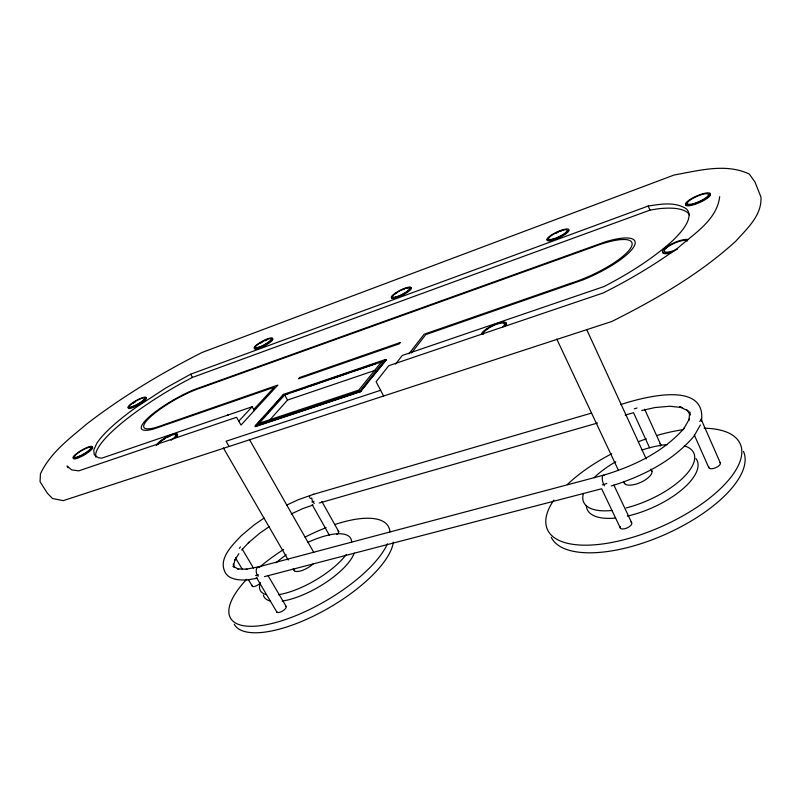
<?xml version="1.0" encoding="UTF-8"?>
<svg xmlns="http://www.w3.org/2000/svg" width="801" height="801" viewBox="0 0 801 801"><rect width="100%" height="100%" fill="white"/><g stroke="black" fill="none" stroke-linecap="round" stroke-linejoin="round"><path stroke-width="1.2" d="M701.456 421.416C706.993 379.153 640.62 398.067 620.465 404.635M719.678 196.676C717.035 219.874 694.207 233.502 678.217 247.719C654.517 264.921 629.306 279.929 603.103 292.996L388.765 365.697L376.1 381.707L383.619 396.014M233.572 565.356L235.094 559.358L234.573 560.39L238.888 553.651M255.439 425.531L255.479 426.563L360.34 391.759L386.272 360.019L385.271 359.569L283.564 394.392L255.439 425.531L255.479 426.563L255.439 425.531L360.27 390.698L385.271 359.569L386.272 360.019L378.643 362.633M283.564 394.392L283.914 395.033L283.324 395.243L284.225 394.693L283.564 394.392L274.222 405.316M309.376 497.371L309.737 496.31M700.364 424.971L694.006 436.185C672.7 461.166 642.192 476.545 611.203 485.977M411.584 352.931L425.742 334.628L582.838 279.939A52.816 13.507 -25 0 0 633.831 246.778A52.816 13.507 -25 0 0 605.306 241.852L194.042 389.686A43.895 9.462 -29.4 0 0 147.244 418.693A43.895 9.462 -29.4 0 0 153.462 429.066L274.353 387.193L253.637 409.591M408.971 353.762L424.13 334.237L570.412 283.394A49.522 12.666 -25 0 0 630.757 247.93A49.522 12.666 -25 0 0 592.299 247.279L201.732 387.564A41.161 8.871 -29.4 0 0 149.136 418.082A41.161 8.871 -29.4 0 0 163.614 424.81L277.837 385.101L240.981 425.051L236.555 417.281L78.748 470.858L71.629 469.877L67.064 466.012L68.135 467.734M395.524 364.105L402.292 355.474L603.884 286.598C627.413 274.493 650.032 260.335 670.107 243.013A129.532 32.741 -25.2 0 0 686.427 208.901C675.173 201.472 660.765 204.105 648.209 206.027L190.628 374.207L166.047 387.854L135.539 407.749A108.966 23.429 -29.3 0 0 96.601 443.674L93.767 450.072L94.288 454.838L98.273 457.721L101.877 458.122L252.165 406.768L254.317 410.593M367.669 382.628L360.34 391.759L360.27 390.698L361.311 391.168L255.209 426.392L265.131 415.399M372.355 376.79L373.917 374.848M375.479 372.896L385.892 359.909M306.683 387.253L292.185 391.969M269.547 420.265L287.539 400.069L374.948 370.422M268.435 411.734L271.749 408.069M261.607 419.774L264.911 416.109M267.384 413.366L272.35 407.869M284.705 394.943L259.214 423.248L358.778 390.107L381.586 361.812L284.705 394.943L287.539 400.069M238.768 421.166L252.165 406.768M241.712 550.017L248.881 542.317L248.35 542.808L259.914 533.076L269.506 526.447M264.1 518.077L254.087 524.955L241.481 535.529C232.921 544.71 217.722 558.487 225.271 572.565C229.006 579.574 239.058 580.194 245.997 579.984M689.581 214.928A129.382 33.121 -25.2 0 0 657.821 208.831L649.961 210.132L192.48 377.421L184.37 381.656A108.856 23.71 -29.3 0 0 95.95 457.241M286.478 505.191L298.493 499.614L313.762 494.257M291.234 513.942L302.528 508.715L313.041 505.03M285.356 394.302L288.771 393.141M308.135 386.513L360.32 368.66M362.643 367.859L375.429 363.484M285.056 394.643L288.47 393.481M308.996 386.452L317.116 383.679M332.195 378.523L347.274 373.366M355.394 370.583L361.201 368.6M362.362 368.2L375.158 363.824M226.813 415.439L228.425 414.878M380.615 390.297L226.052 441.241L229.076 446.487M313.061 494.457L591.639 413.056M319.319 503.018L597.566 423.018M625.15 415.088L633.541 412.675L649.561 447.749M264.47 576.61L601.631 488.76L620.465 528.28M641.691 410.553L654.858 407.559L669.856 406.237L682.122 407.569L679.608 406.838L688.199 410.833M310.087 498.402L311.769 498.032A5.016 2.814 74 0 0 314.272 503.449M247.098 580.004L257.361 578.172M234.012 567.038L232.951 566.297L238.758 569.251L237.577 568.85L247.038 569.251L245.937 569.221L258.593 566.878L603.604 475.173C633.701 466.172 663.649 451.944 684.515 427.814L683.774 428.815L689.431 418.823L688.98 420.165L689.701 411.844L690.062 414.738M686.847 409.762L690.192 414.958M235.444 557.766L242.353 569.401M248.64 579.984L252.405 586.332M256.3 577.291L276.946 612.214M242.252 549.116L253.496 568.149M268.015 575.569L286.067 606.307M223.359 447.929L288.24 560.019M293.236 568.64L294.478 570.803M190.628 374.207L192.48 377.421M249.371 439.409L313.792 552.43M312.19 504.7L329.331 535.168M321.862 501.496L338.763 531.704M360.27 390.698L360.64 391.389M385.271 359.569L385.621 360.24M613.856 485.036L631.599 522.552M556.765 339.013L618.322 470.107M623.629 481.411L624.69 483.664M586.913 330.032L646.237 458.973M650.923 469.146L651.964 471.409M644.635 409.201L660.755 444.705M694.297 434.943L708.765 467.584M720.409 463.118L701.055 419.073A6.318 2.423 -22.9 0 1 699.744 421.436M648.209 206.027L649.961 210.132M234.533 567.168L233.331 564.044L233.471 565.306M92.145 447.048A11.124 2.303 -30.3 0 1 83.995 455.108A11.124 2.303 -30.3 0 1 73.562 457.751M145.201 397.747A10.333 2.043 -29.5 0 1 138.343 404.905A10.333 2.043 -29.5 0 1 128.651 407.138M132.966 403.424A10.333 2.043 -29.5 0 1 135.149 402.032M272.18 338.543A10.423 2.153 -28.4 0 1 263.729 346.252A10.423 2.153 -28.4 0 1 255.179 347.244M260.145 343.399A10.423 2.153 -28.4 0 1 262.458 342.047M264.851 340.825A10.423 2.153 -28.4 0 1 267.164 339.804M174.878 434.292A12.015 2.773 -29.8 0 1 176.03 437.516M158.328 443.524A12.015 2.773 -29.8 0 1 164.926 438.638M167.639 437.126A12.015 2.773 -29.8 0 1 170.313 435.844M410.533 287.529A11.074 2.443 -27.1 0 1 401.511 295.669A11.074 2.443 -27.1 0 1 392.25 296.36M395.344 293.747A11.074 2.443 -27.1 0 1 397.566 292.325M402.613 289.712A11.074 2.443 -27.1 0 1 404.295 288.991M407.349 287.949A11.074 2.443 -27.1 0 1 409.201 287.559M568.56 229.687A11.985 2.753 -25.4 0 1 558.047 238.207A11.985 2.753 -25.4 0 1 547.574 239.008M555.273 233.471A11.985 2.753 -25.4 0 1 558.067 232.12M560.86 230.978A11.985 2.753 -25.4 0 1 563.473 230.117M709.846 193.702A13.467 3.274 -23.8 0 1 698.632 202.953A13.467 3.274 -23.8 0 1 685.976 203.794M670.958 252.856A14.538 3.885 -23.8 0 1 662.827 251.684M665.471 248.61A14.538 3.885 -23.8 0 1 667.033 247.439M505.111 322.753A13.807 3.765 -26.2 0 1 505.962 325.546M482.162 333.616A13.807 3.765 -26.2 0 1 484.915 330.853M486.527 329.662A13.807 3.765 -26.2 0 1 488.36 328.46M157.777 444.745A10.373 2.393 -29.8 0 1 171.774 435.143A10.373 2.393 -29.8 0 1 171.034 440.25M677.376 249.231A12.556 3.354 -23.8 0 1 664.369 251.384A12.556 3.354 -23.8 0 1 674.192 243.314A12.556 3.354 -23.8 0 1 687.258 241.091M483.163 334.478A11.925 3.244 -26.2 0 1 495.709 324.635A11.925 3.244 -26.2 0 1 502.838 326.898M313.411 563.714A13.036 4.626 -30.2 0 1 301.206 570.773A13.036 4.626 -30.2 0 1 293.927 569.721M651.253 469.977A15.059 6.128 -24 0 1 640.62 482.422A15.059 6.128 -24 0 1 624.049 482.202M354.242 553.07A52.085 18.773 -30.2 0 1 282.202 601.1M270.137 600.99A52.085 18.773 -30.2 0 1 263.379 595.033M307.874 542.387A52.175 18.543 -30.2 0 1 351.599 542.147M346.232 554.502A52.175 18.543 -30.2 0 1 278.438 594.692M266.383 594.642A52.175 18.543 -30.2 0 1 260.245 582.778M276.005 562.783A52.175 18.543 -30.2 0 1 286.287 554.803M695.979 458.583A60.165 24.851 -24 0 1 681.831 489.761A60.165 24.851 -24 0 1 627.283 516.124M615.609 518.037A60.165 24.851 -24 0 1 586.302 505.451M684.264 445.837A60.295 24.551 -24 0 1 685.286 475.544A60.295 24.551 -24 0 1 626.112 507.924M611.994 510.467A60.295 24.551 -24 0 1 583.448 493.386M594.132 477.676A60.295 24.551 -24 0 1 615.759 461.756M641.991 450.032A60.295 24.551 -24 0 1 667.473 444.565M334.558 524.625A91.274 32.941 -30.2 0 1 389.967 531.954M387.424 543.789A91.274 32.941 -30.2 0 1 273.161 623.198A91.274 32.941 -30.2 0 1 246.758 579.243M259.013 567.639A91.274 32.941 -30.2 0 1 283.594 549.476M305.101 537.111A91.274 32.941 -30.2 0 1 326.147 527.659M704.099 428.195A105.492 43.644 -23.9 0 1 725.926 483.093A105.492 43.644 -23.9 0 1 597.416 544.57A105.492 43.644 -23.9 0 1 553.831 500.064M567.258 484.595A105.492 43.644 -23.9 0 1 611.654 453.766M638.337 441.741A105.492 43.644 -23.9 0 1 646.317 438.838M656.6 435.564A105.492 43.644 -23.9 0 1 683.103 429.666M393.331 542.137A91.104 33.342 -30.3 0 1 318.608 613.526A91.104 33.342 -30.3 0 1 234.232 624.249M743.448 451.374A105.261 44.145 -23.9 0 1 665.951 534.097A105.261 44.145 -23.9 0 1 551.258 537.281M156.345 445.486A12.015 2.773 -29.8 0 1 171.344 434.813A12.015 2.773 -29.8 0 1 173.967 438.598M674.102 251.144A14.538 3.885 -23.8 0 1 665.14 248.05A14.538 3.885 -23.8 0 1 688.129 239.609M481.261 334.367A13.807 3.755 -26.2 0 1 497.611 323.374A13.807 3.755 -26.2 0 1 504.29 326.558M258.132 576.32A5.457 3.314 76.1 0 1 256.28 569.932A5.457 3.314 76.1 0 1 259.484 566.958M258.553 574.888A5.507 1.892 -30.8 0 1 255.559 575.428M604.445 485.786A6.348 2.363 74.7 0 1 602.252 478.367A6.348 2.363 74.7 0 1 604.274 475.353M606.808 483.343A6.368 2.553 -24.7 0 1 602.312 484.805M637.035 407.979A5.827 2.103 -24 0 1 634.292 408.77M313.952 501.336A5.036 1.612 -29.3 0 1 311.869 501.937M240.41 546.903A5.156 1.652 -30.7 0 1 239.259 548.345M337.972 531.133A4.986 1.732 -29.5 0 1 336.891 534.377M260.635 582.567A5.106 1.772 -31 0 1 255.088 586.302A5.106 1.772 -31 0 1 252.355 585.301M285.536 606.027A5.447 2.033 -31.1 0 1 282.953 610.762A5.447 2.033 -31.1 0 1 276.735 611.724M659.854 443.844A5.757 2.253 -23.7 0 1 660.234 446.127M720.039 462.537A6.248 2.603 -22.4 0 1 715.233 467.904A6.248 2.603 -22.4 0 1 708.805 466.843M630.938 522.082A6.288 2.743 -24.4 0 1 627.073 527.959A6.288 2.743 -24.4 0 1 620.334 526.798M40.45 473.822L40.05 481.731L47.339 493.186L52.506 498.512L63.229 500.645L611.844 321.471C655.899 299.314 699.243 274.523 735.849 241.121C747.023 228.625 762.071 215.389 760.95 197.056L754.963 182.007L749.265 174.017C725.576 162.883 698.512 170.703 674.082 175.019L202.032 352.49C161.862 372.845 123.044 396.095 87.299 423.549C69.887 438.267 50.333 452.625 40.45 473.822M400.3 342.528L399.258 343.819L298.573 378.783L299.744 377.481L400.3 342.528M79.239 456.26A9.602 1.982 -30.3 0 0 90.994 447.489A9.602 1.982 -30.3 0 0 77.807 453.126A9.602 1.982 -30.3 0 0 79.239 456.26M132.956 406.357A8.921 1.762 -29.5 0 0 144.751 398.317A8.921 1.762 -29.5 0 0 133.116 402.793A8.921 1.762 -29.5 0 0 132.956 406.357M258.533 347.294A9.001 1.852 -28.4 0 0 271.229 339.374A9.001 1.852 -28.4 0 0 260.205 342.828A9.001 1.852 -28.4 0 0 258.533 347.294M396.064 296.851A9.562 2.103 -27.1 0 0 409.691 288.69A9.562 2.103 -27.1 0 0 397.777 291.975A9.562 2.103 -27.1 0 0 396.064 296.851M553.161 238.978A10.343 2.373 -25.4 0 0 567.218 230.448A10.343 2.373 -25.4 0 0 553.09 234.483A10.343 2.373 -25.4 0 0 553.161 238.978M692.955 203.774A11.625 2.824 -23.8 0 0 708.505 194.513A11.625 2.824 -23.8 0 0 691.984 198.878A11.625 2.824 -23.8 0 0 692.955 203.774M78.708 456.89A11.124 2.293 -30.3 0 0 92.315 446.728A11.124 2.293 -30.3 0 0 77.016 453.266A11.124 2.293 -30.3 0 0 78.708 456.89M132.335 406.968A10.333 2.043 -29.5 0 0 145.982 397.656A10.333 2.043 -29.5 0 0 132.505 402.853A10.333 2.043 -29.5 0 0 132.335 406.968M257.782 347.944A10.423 2.153 -28.4 0 0 272.49 338.773A10.423 2.153 -28.4 0 0 259.704 342.788A10.423 2.153 -28.4 0 0 257.782 347.944M395.263 297.541A11.084 2.443 -27.1 0 0 411.043 288.08A11.084 2.443 -27.1 0 0 397.236 291.904A11.084 2.443 -27.1 0 0 395.263 297.541M552.44 239.669A11.985 2.753 -25.4 0 0 568.72 229.777A11.985 2.753 -25.4 0 0 552.33 234.473A11.985 2.753 -25.4 0 0 552.44 239.669M692.204 204.525A13.467 3.264 -23.8 0 0 710.207 193.792A13.467 3.264 -23.8 0 0 691.063 198.858A13.467 3.264 -23.8 0 0 692.204 204.525"/></g></svg>
